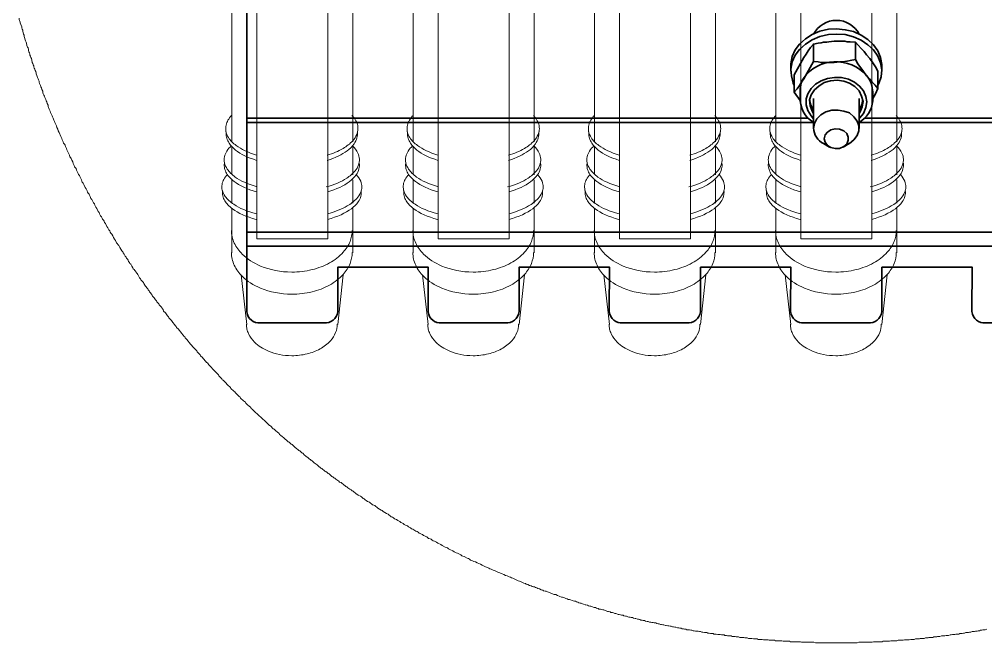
# Model space of a CAD drawing. Header units: feet. Extents: x -12372 to 90117, y -14865 to 4121.
# Drawn here: x 86.25 to 96.84, y 31.71 to 38.54 of the extents above; entities that cross this region are included whole.
import ezdxf

# ---------------------------------------------------------------- set-up
doc = ezdxf.new("R2010")
doc.units = ezdxf.units.FT
doc.header["$MEASUREMENT"] = 0
doc.layers.add('PDF_0', color=7, linetype='Continuous')
doc.layers.add('PDF_Fusibles', color=7, linetype='Continuous', true_color=0x636466)

msp = doc.modelspace()

# ---------------------------------------------------------------- linework, layer by layer
at = {"layer": 'PDF_0', "lineweight": 35}
for points in [[(98.824, 35.211), (99.52, 35.211, 0.408273), (99.673, 35.332), (99.673, 35.822), (100.664, 35.822), (100.664, 35.332, 0.408273), (100.817, 35.211), (101.507, 35.211, 0.408273), (101.66, 35.332), (101.66, 45.283), (88.741, 45.283), (88.741, 35.332, 0.408273), (88.889, 35.211), (89.584, 35.211, 0.408273), (89.737, 35.332), (89.737, 35.822), (90.728, 35.822), (90.728, 35.332, 0.408888), (90.876, 35.211), (91.572, 35.211, 0.40886), (91.724, 35.335)], [(94.95, 37.409, -0.277371), (94.803, 37.688), (94.803, 37.672), (94.803, 37.741, -0.138844), (94.84, 37.893, -0.244484), (95.174, 38.073, -0.236092), (95.53, 37.925, -0.171172), (95.599, 37.741), (95.599, 37.672), (95.599, 37.646, -0.262029), (95.446, 37.409)], [(95.124, 37.14), (95.061, 37.177, -0.269397), (94.95, 37.35)], [(91.724, 35.332), (91.724, 35.822), (92.715, 35.822), (92.711, 35.335, 0.408273), (92.863, 35.211), (93.559, 35.211, 0.408273), (93.712, 35.332), (93.712, 35.822), (94.702, 35.822), (94.698, 35.335, 0.408888), (94.85, 35.211), (95.547, 35.211, 0.408273), (95.699, 35.332), (95.699, 35.822), (96.69, 35.822), (96.685, 35.335, 0.408273), (96.837, 35.211), (97.534, 35.211, 0.408273), (97.686, 35.332), (97.686, 35.822), (98.677, 35.822), (98.677, 35.332, 0.408496), (98.824, 35.211)]]:
    msp.add_lwpolyline(points, format="xyb", dxfattribs=at)
at = {"layer": 'PDF_0', "lineweight": 18}
msp.add_lwpolyline([(96.848, 31.853), (96.832, 31.848), (96.806, 31.848), (96.795, 31.842), (96.779, 31.842), (96.769, 31.837), (96.753, 31.837), (96.742, 31.832), (96.726, 31.832), (96.716, 31.827), (96.69, 31.827), (96.674, 31.821), (96.658, 31.821), (96.647, 31.816), (96.621, 31.816), (96.605, 31.811), (96.595, 31.811), (96.579, 31.806), (96.553, 31.806), (96.542, 31.8), (96.51, 31.8), (96.5, 31.795), (96.473, 31.795), (96.458, 31.79), (96.447, 31.79), (96.431, 31.785), (96.405, 31.785), (96.389, 31.779), (96.352, 31.779), (96.336, 31.774), (96.31, 31.774), (96.3, 31.769), (96.268, 31.769), (96.257, 31.763), (96.215, 31.763), (96.205, 31.758), (96.178, 31.758), (96.162, 31.753), (96.12, 31.753), (96.11, 31.748), (96.068, 31.748), (96.052, 31.742), (96.015, 31.742), (95.999, 31.737), (95.946, 31.737), (95.931, 31.732), (95.878, 31.732), (95.862, 31.727), (95.799, 31.727), (95.783, 31.721), (95.714, 31.721), (95.704, 31.716), (95.609, 31.716), (95.593, 31.711), (95.446, 31.711), (95.43, 31.705), (94.971, 31.705), (94.955, 31.711), (94.818, 31.711), (94.808, 31.716), (94.697, 31.716), (94.687, 31.721), (94.618, 31.721), (94.602, 31.727), (94.534, 31.727), (94.523, 31.732), (94.465, 31.732), (94.455, 31.737), (94.402, 31.737), (94.386, 31.742), (94.344, 31.742), (94.333, 31.748), (94.291, 31.748), (94.276, 31.753), (94.239, 31.753), (94.223, 31.758), (94.196, 31.758), (94.186, 31.763), (94.144, 31.763), (94.128, 31.769), (94.102, 31.769), (94.091, 31.774), (94.059, 31.774), (94.049, 31.779), (94.007, 31.779), (93.996, 31.785), (93.98, 31.785), (93.97, 31.79), (93.943, 31.79), (93.928, 31.795), (93.901, 31.795), (93.885, 31.8), (93.859, 31.8), (93.849, 31.806), (93.822, 31.806), (93.806, 31.811), (93.791, 31.811), (93.78, 31.816), (93.754, 31.816), (93.738, 31.821), (93.727, 31.821), (93.712, 31.827), (93.701, 31.827), (93.685, 31.832), (93.659, 31.832), (93.643, 31.837), (93.632, 31.837), (93.617, 31.842), (93.606, 31.842), (93.59, 31.848), (93.564, 31.848), (93.553, 31.853), (93.538, 31.853), (93.527, 31.858), (93.511, 31.858), (93.501, 31.864), (93.485, 31.864), (93.474, 31.869), (93.459, 31.869), (93.443, 31.874), (93.432, 31.874), (93.416, 31.879), (93.406, 31.879), (93.39, 31.885), (93.379, 31.885), (93.364, 31.89), (93.353, 31.89), (93.337, 31.895), (93.327, 31.895), (93.311, 31.9), (93.3, 31.9), (93.285, 31.906), (93.274, 31.906), (93.258, 31.911), (93.248, 31.911), (93.232, 31.916), (93.221, 31.922), (93.206, 31.922), (93.195, 31.927), (93.179, 31.927), (93.169, 31.932), (93.153, 31.932), (93.137, 31.937), (93.126, 31.937), (93.111, 31.943), (93.1, 31.948), (93.084, 31.948), (93.074, 31.953), (93.058, 31.953), (93.047, 31.958), (93.032, 31.964), (93.021, 31.964), (93.005, 31.969), (92.995, 31.969), (92.979, 31.974), (92.968, 31.98), (92.953, 31.98), (92.942, 31.985), (92.926, 31.985), (92.916, 31.99), (92.9, 31.995), (92.889, 31.995), (92.873, 32.001), (92.863, 32.006), (92.847, 32.006), (92.837, 32.011), (92.821, 32.016), (92.81, 32.016), (92.794, 32.022), (92.784, 32.027), (92.773, 32.027), (92.758, 32.032), (92.747, 32.038), (92.731, 32.038), (92.721, 32.043), (92.705, 32.048), (92.694, 32.048), (92.678, 32.053), (92.668, 32.059), (92.652, 32.064), (92.642, 32.064), (92.626, 32.069), (92.615, 32.074), (92.599, 32.074), (92.589, 32.08), (92.573, 32.085), (92.562, 32.09), (92.547, 32.09), (92.536, 32.095), (92.52, 32.101), (92.51, 32.106), (92.499, 32.106), (92.483, 32.111), (92.473, 32.117), (92.457, 32.122), (92.447, 32.122), (92.431, 32.127), (92.42, 32.132), (92.404, 32.138), (92.394, 32.138), (92.378, 32.143), (92.367, 32.148), (92.352, 32.153), (92.341, 32.159), (92.331, 32.159), (92.315, 32.164), (92.304, 32.169), (92.288, 32.175), (92.278, 32.18), (92.262, 32.18), (92.251, 32.185), (92.236, 32.19), (92.215, 32.201), (92.199, 32.206), (92.188, 32.206), (92.172, 32.211), (92.162, 32.217), (92.146, 32.222), (92.125, 32.233), (92.109, 32.233), (92.099, 32.238), (92.083, 32.243), (92.072, 32.248), (92.056, 32.254), (92.035, 32.264), (92.02, 32.269), (92.009, 32.269), (91.993, 32.275), (91.983, 32.28), (91.967, 32.285), (91.946, 32.296), (91.93, 32.301), (91.919, 32.306), (91.904, 32.312), (91.893, 32.317), (91.883, 32.317), (91.867, 32.322), (91.856, 32.327), (91.84, 32.333), (91.819, 32.343), (91.803, 32.348), (91.793, 32.354), (91.777, 32.359), (91.756, 32.37), (91.74, 32.375), (91.73, 32.38), (91.714, 32.385), (91.693, 32.396), (91.677, 32.401), (91.656, 32.412), (91.64, 32.417), (91.63, 32.422), (91.614, 32.428), (91.593, 32.438), (91.577, 32.443), (91.556, 32.454), (91.54, 32.459), (91.529, 32.464), (91.514, 32.47), (91.492, 32.48), (91.477, 32.486), (91.456, 32.496), (91.44, 32.501), (91.419, 32.512), (91.403, 32.517), (91.392, 32.522), (91.377, 32.528), (91.355, 32.538), (91.34, 32.544), (91.319, 32.554), (91.303, 32.565), (91.282, 32.575), (91.266, 32.58), (91.245, 32.591), (91.229, 32.596), (91.208, 32.607), (91.192, 32.612), (91.182, 32.623), (91.171, 32.628), (91.155, 32.633), (91.124, 32.649), (91.108, 32.654), (91.097, 32.659), (91.087, 32.67), (91.071, 32.675), (91.05, 32.686), (91.034, 32.691), (91.013, 32.702), (90.997, 32.712), (90.965, 32.728), (90.95, 32.733), (90.939, 32.744), (90.929, 32.749), (90.913, 32.754), (90.881, 32.77), (90.865, 32.781), (90.834, 32.797), (90.818, 32.807), (90.797, 32.818), (90.781, 32.823), (90.77, 32.828), (90.76, 32.839), (90.749, 32.844), (90.733, 32.849), (90.723, 32.854), (90.712, 32.865), (90.702, 32.87), (90.686, 32.876), (90.676, 32.881), (90.665, 32.891), (90.654, 32.897), (90.639, 32.902), (90.628, 32.907), (90.618, 32.918), (90.607, 32.923), (90.591, 32.928), (90.581, 32.934), (90.57, 32.944), (90.56, 32.949), (90.544, 32.955), (90.533, 32.965), (90.512, 32.976), (90.502, 32.986), (90.486, 32.992), (90.465, 33.002), (90.454, 33.013), (90.438, 33.018), (90.428, 33.023), (90.417, 33.034), (90.396, 33.044), (90.38, 33.055), (90.359, 33.065), (90.349, 33.076), (90.338, 33.081), (90.322, 33.086), (90.312, 33.097), (90.301, 33.102), (90.291, 33.113), (90.27, 33.123), (90.254, 33.134), (90.233, 33.144), (90.222, 33.155), (90.212, 33.16), (90.196, 33.171), (90.175, 33.181), (90.164, 33.192), (90.154, 33.197), (90.143, 33.208), (90.133, 33.213), (90.117, 33.218), (90.106, 33.229), (90.096, 33.234), (90.085, 33.245), (90.064, 33.255), (90.048, 33.266), (90.038, 33.271), (90.027, 33.281), (90.017, 33.287), (90.006, 33.297), (89.996, 33.303), (89.985, 33.313), (89.969, 33.318), (89.959, 33.324), (89.948, 33.334), (89.938, 33.339), (89.927, 33.35), (89.916, 33.355), (89.906, 33.366), (89.895, 33.371), (89.885, 33.382), (89.869, 33.387), (89.859, 33.397), (89.848, 33.403), (89.837, 33.413), (89.827, 33.418), (89.816, 33.429), (89.806, 33.434), (89.795, 33.445), (89.785, 33.45), (89.774, 33.461), (89.758, 33.466), (89.748, 33.476), (89.737, 33.482), (89.727, 33.492), (89.716, 33.498), (89.706, 33.508), (89.695, 33.513), (89.685, 33.524), (89.674, 33.529), (89.663, 33.54), (89.653, 33.545), (89.642, 33.556), (89.632, 33.561), (89.621, 33.571), (89.606, 33.582), (89.595, 33.587), (89.584, 33.598), (89.574, 33.603), (89.563, 33.614), (89.553, 33.619), (89.542, 33.629), (89.532, 33.635), (89.511, 33.656), (89.5, 33.661), (89.49, 33.671), (89.479, 33.677), (89.458, 33.698), (89.447, 33.703), (89.437, 33.714), (89.426, 33.719), (89.405, 33.74), (89.395, 33.745), (89.384, 33.756), (89.374, 33.761), (89.353, 33.782), (89.342, 33.787), (89.321, 33.809), (89.31, 33.814), (89.3, 33.824), (89.289, 33.83), (89.268, 33.851), (89.258, 33.856), (89.237, 33.877), (89.226, 33.882), (89.205, 33.903), (89.194, 33.909), (89.173, 33.93), (89.163, 33.935), (89.142, 33.956), (89.131, 33.961), (89.11, 33.982), (89.1, 33.988), (89.094, 33.998), (89.073, 34.019), (89.063, 34.025), (89.042, 34.046), (89.031, 34.051), (88.999, 34.083), (88.989, 34.088), (88.931, 34.146), (88.92, 34.151), (88.889, 34.183), (88.878, 34.188), (88.868, 34.199), (88.862, 34.209), (88.852, 34.22), (88.841, 34.225), (88.799, 34.267), (88.789, 34.272), (88.783, 34.283), (88.762, 34.304), (88.752, 34.309), (88.731, 34.33), (88.725, 34.341), (88.715, 34.351), (88.704, 34.357), (88.673, 34.388), (88.667, 34.399), (88.657, 34.404), (88.615, 34.446), (88.609, 34.457), (88.599, 34.462), (88.567, 34.494), (88.562, 34.504), (88.551, 34.515), (88.541, 34.52), (88.52, 34.541), (88.514, 34.552), (88.483, 34.583), (88.472, 34.589), (88.467, 34.599), (88.435, 34.631), (88.43, 34.641), (88.362, 34.71), (88.356, 34.72), (88.325, 34.752), (88.319, 34.763), (88.309, 34.773), (88.298, 34.778), (88.293, 34.789), (88.261, 34.821), (88.256, 34.831), (88.235, 34.852), (88.23, 34.863), (88.198, 34.894), (88.193, 34.905), (88.145, 34.952), (88.14, 34.963), (88.119, 34.984), (88.114, 34.994), (88.093, 35.016), (88.087, 35.026), (88.066, 35.047), (88.061, 35.058), (88.051, 35.068), (88.045, 35.079), (88.024, 35.1), (88.019, 35.11), (87.998, 35.132), (87.993, 35.142), (87.972, 35.163), (87.966, 35.174), (87.956, 35.184), (87.95, 35.195), (87.929, 35.216), (87.924, 35.226), (87.914, 35.237), (87.908, 35.247), (87.887, 35.269), (87.882, 35.279), (87.871, 35.29), (87.866, 35.3), (87.856, 35.311), (87.85, 35.321), (87.829, 35.342), (87.824, 35.358), (87.813, 35.369), (87.808, 35.379), (87.798, 35.39), (87.792, 35.4), (87.782, 35.411), (87.777, 35.421), (87.755, 35.443), (87.75, 35.453), (87.74, 35.464), (87.734, 35.474), (87.724, 35.485), (87.719, 35.495), (87.708, 35.506), (87.703, 35.516), (87.692, 35.532), (87.687, 35.543), (87.676, 35.553), (87.671, 35.564), (87.661, 35.574), (87.655, 35.585), (87.645, 35.595), (87.639, 35.606), (87.629, 35.616), (87.624, 35.627), (87.613, 35.643), (87.608, 35.653), (87.597, 35.664), (87.592, 35.674), (87.581, 35.685), (87.576, 35.696), (87.566, 35.706), (87.555, 35.727), (87.545, 35.743), (87.539, 35.753), (87.529, 35.764), (87.524, 35.775), (87.513, 35.785), (87.508, 35.796), (87.497, 35.806), (87.492, 35.817), (87.481, 35.833), (87.471, 35.854), (87.46, 35.864), (87.455, 35.875), (87.444, 35.885), (87.439, 35.901), (87.434, 35.912), (87.423, 35.922), (87.418, 35.933), (87.408, 35.943), (87.397, 35.964), (87.386, 35.98), (87.381, 35.991), (87.371, 36.001), (87.36, 36.022), (87.35, 36.038), (87.339, 36.059), (87.328, 36.07), (87.323, 36.08), (87.313, 36.091), (87.307, 36.107), (87.302, 36.117), (87.292, 36.128), (87.281, 36.149), (87.271, 36.165), (87.26, 36.186), (87.249, 36.196), (87.244, 36.207), (87.239, 36.223), (87.228, 36.233), (87.218, 36.254), (87.207, 36.27), (87.191, 36.302), (87.181, 36.312), (87.176, 36.328), (87.17, 36.339), (87.16, 36.349), (87.155, 36.36), (87.149, 36.375), (87.139, 36.386), (87.128, 36.407), (87.123, 36.423), (87.112, 36.433), (87.097, 36.465), (87.086, 36.481), (87.075, 36.502), (87.07, 36.518), (87.06, 36.528), (87.049, 36.549), (87.044, 36.565), (87.033, 36.576), (87.023, 36.597), (87.018, 36.613), (87.012, 36.623), (87.002, 36.634), (86.996, 36.644), (86.991, 36.66), (86.981, 36.681), (86.97, 36.697), (86.954, 36.729), (86.949, 36.744), (86.938, 36.755), (86.933, 36.765), (86.928, 36.781), (86.917, 36.802), (86.912, 36.818), (86.907, 36.829), (86.896, 36.839), (86.891, 36.85), (86.886, 36.866), (86.875, 36.887), (86.87, 36.903), (86.865, 36.913), (86.854, 36.924), (86.849, 36.939), (86.838, 36.961), (86.833, 36.976), (86.822, 36.997), (86.817, 37.013), (86.807, 37.024), (86.801, 37.034), (86.796, 37.05), (86.786, 37.071), (86.78, 37.087), (86.77, 37.108), (86.765, 37.124), (86.754, 37.145), (86.749, 37.161), (86.743, 37.171), (86.733, 37.182), (86.728, 37.198), (86.717, 37.219), (86.712, 37.235), (86.701, 37.256), (86.696, 37.272), (86.691, 37.282), (86.685, 37.298), (86.675, 37.319), (86.67, 37.335), (86.659, 37.356), (86.654, 37.372), (86.643, 37.393), (86.638, 37.409), (86.633, 37.419), (86.627, 37.435), (86.617, 37.456), (86.612, 37.472), (86.606, 37.482), (86.601, 37.498), (86.591, 37.519), (86.585, 37.535), (86.575, 37.556), (86.569, 37.572), (86.564, 37.582), (86.564, 37.598), (86.554, 37.619), (86.548, 37.635), (86.543, 37.646), (86.538, 37.662), (86.527, 37.683), (86.522, 37.698), (86.517, 37.709), (86.511, 37.725), (86.506, 37.735), (86.506, 37.751), (86.496, 37.772), (86.49, 37.788), (86.485, 37.799), (86.48, 37.814), (86.469, 37.835), (86.464, 37.851), (86.464, 37.862), (86.459, 37.878), (86.454, 37.888), (86.448, 37.904), (86.438, 37.925), (86.432, 37.941), (86.432, 37.951), (86.427, 37.967), (86.422, 37.978), (86.417, 37.994), (86.411, 38.004), (86.406, 38.02), (86.406, 38.031), (86.401, 38.041), (86.396, 38.057), (86.39, 38.067), (86.385, 38.094), (86.38, 38.11), (86.374, 38.12), (86.369, 38.136), (86.364, 38.146), (86.364, 38.157), (86.359, 38.173), (86.353, 38.183), (86.348, 38.199), (86.348, 38.21), (86.343, 38.226), (86.338, 38.236), (86.332, 38.252), (86.327, 38.278), (86.322, 38.289), (86.316, 38.305), (86.311, 38.315), (86.306, 38.341), (86.301, 38.352), (86.301, 38.368), (86.295, 38.378), (86.29, 38.394), (86.285, 38.405), (86.285, 38.421), (86.28, 38.431), (86.274, 38.447), (86.274, 38.457), (86.264, 38.484), (86.258, 38.5), (86.258, 38.51), (86.248, 38.537), (86.248, 38.552)], dxfattribs=at)
at = {"layer": 'PDF_0', "lineweight": 35}
for points in [[(94.702, 37.973), (94.702, 38.031), (94.702, 38.052), (94.718, 38.131), (94.75, 38.204), (94.797, 38.268), (94.861, 38.326), (94.934, 38.373), (95.019, 38.41), (95.114, 38.431), (95.203, 38.436), (95.298, 38.426), (95.388, 38.405), (95.472, 38.368), (95.546, 38.32), (95.609, 38.262), (95.656, 38.194), (95.683, 38.12), (95.699, 38.046), (95.699, 38.031), (95.699, 37.973)], [(94.739, 37.814), (94.729, 37.841), (94.708, 37.92), (94.702, 37.994), (94.718, 38.073), (94.75, 38.146), (94.797, 38.21), (94.861, 38.268), (94.934, 38.315), (95.019, 38.352), (95.114, 38.373), (95.203, 38.378), (95.298, 38.373), (95.388, 38.347), (95.472, 38.31), (95.546, 38.262), (95.609, 38.204), (95.656, 38.136), (95.683, 38.062), (95.699, 37.988), (95.693, 37.909), (95.667, 37.835), (95.656, 37.814)], [(94.95, 38.078), (94.845, 37.888), (94.818, 37.851), (94.797, 37.814), (94.771, 37.778), (94.739, 37.741), (94.739, 37.93), (94.845, 38.12), (94.871, 38.157), (94.892, 38.194), (94.919, 38.231), (94.95, 38.268)], [(95.409, 38.289), (95.44, 38.257), (95.472, 38.22), (95.504, 38.189), (95.53, 38.152), (95.567, 38.11), (95.599, 38.062), (95.63, 38.02), (95.656, 37.973), (95.656, 37.783), (95.625, 37.82), (95.593, 37.851), (95.562, 37.888), (95.53, 37.92), (95.498, 37.967), (95.435, 38.052), (95.409, 38.099), (95.351, 38.088), (95.319, 38.083), (95.266, 38.073), (95.235, 38.073), (95.177, 38.067), (95.035, 38.067), (95.003, 38.073), (94.95, 38.078), (94.95, 38.268), (95.003, 38.278), (95.035, 38.284), (95.061, 38.289), (95.093, 38.289), (95.119, 38.294), (95.177, 38.299), (95.293, 38.299), (95.319, 38.294), (95.351, 38.294), (95.409, 38.289), (95.409, 38.099)], [(94.95, 37.509), (94.934, 37.535), (94.913, 37.593), (94.908, 37.656), (94.924, 37.714), (94.961, 37.767), (95.008, 37.809), (95.066, 37.846), (95.135, 37.867), (95.208, 37.872), (95.282, 37.862), (95.346, 37.841), (95.403, 37.804), (95.451, 37.756), (95.477, 37.698), (95.493, 37.64), (95.483, 37.582), (95.461, 37.525), (95.451, 37.509)], [(94.739, 37.741), (94.803, 37.651)], [(95.656, 37.783), (95.63, 37.725), (95.599, 37.672)], [(94.95, 37.672), (94.95, 37.345), (94.961, 37.398), (94.987, 37.451), (95.029, 37.493), (95.087, 37.525), (95.15, 37.546), (95.219, 37.546), (95.282, 37.535), (95.346, 37.514), (95.393, 37.472), (95.43, 37.424), (95.446, 37.372), (95.446, 37.319), (95.43, 37.266), (95.393, 37.219), (95.346, 37.177), (95.34, 37.177), (95.277, 37.14)], [(95.451, 37.672), (95.451, 37.345)], [(95.488, 37.651), (95.483, 37.619), (95.461, 37.561), (95.451, 37.546)], [(88.741, 36.207), (101.66, 36.207)], [(88.741, 36.054), (101.66, 36.054)]]:
    msp.add_lwpolyline(points, dxfattribs=at)
at = {"layer": 'PDF_0', "color": 8, "lineweight": 35, "true_color": 0x7f7f7f}
for points in [[(94.95, 37.451), (94.924, 37.482), (94.887, 37.54), (94.871, 37.604), (94.871, 37.667), (94.887, 37.725), (94.924, 37.783), (94.971, 37.83), (95.035, 37.867), (95.103, 37.893), (95.182, 37.904), (95.256, 37.904), (95.335, 37.883), (95.398, 37.851), (95.456, 37.809), (95.498, 37.756), (95.525, 37.693), (95.535, 37.635), (95.525, 37.572), (95.498, 37.509), (95.456, 37.456), (95.451, 37.451)], [(94.808, 37.72), (94.808, 37.714), (94.803, 37.688)], [(95.599, 37.672), (95.593, 37.714)], [(88.741, 37.456), (94.892, 37.456)], [(88.741, 37.409), (94.95, 37.409)], [(95.451, 37.409), (101.66, 37.409)], [(95.509, 37.456), (101.66, 37.456)]]:
    msp.add_lwpolyline(points, dxfattribs=at)
at = {"layer": 'PDF_0', "lineweight": 35}
msp.add_lwpolyline([(95.077, 37.272), (95.103, 37.303), (95.14, 37.329), (95.187, 37.34), (95.235, 37.335), (95.282, 37.319), (95.314, 37.287), (95.33, 37.25), (95.33, 37.214), (95.314, 37.171), (95.282, 37.145), (95.235, 37.124), (95.187, 37.124), (95.14, 37.134), (95.103, 37.156), (95.077, 37.192), (95.066, 37.229)], close=True, dxfattribs=at)
for centre, radius, start, end in [((95.201, 38.245), 0.284, 28.1246, 151.8754), ((95.116, 37.675), 0.208, 185.7294, 217.2821)]:
    msp.add_arc(centre, radius, start, end, dxfattribs=at)
at = {"layer": 'PDF_Fusibles', "color": 7, "lineweight": 5}
for points in [[(89.627, 42.901), (89.627, 36.133), (88.852, 36.133), (88.852, 42.901)], [(91.614, 42.901), (91.614, 36.133), (90.839, 36.133), (90.839, 42.901)], [(93.601, 42.901), (93.601, 36.133), (92.826, 36.133), (92.826, 42.901)], [(95.588, 42.901), (95.588, 36.133), (94.813, 36.133), (94.813, 42.901)], [(88.578, 35.98), (88.578, 36.223)], [(90.565, 35.98), (90.565, 36.223)], [(92.552, 35.98), (92.552, 36.223)], [(94.539, 35.98), (94.539, 36.223)]]:
    msp.add_lwpolyline(points, close=True, dxfattribs=at)
for points in [[(88.578, 37.198), (88.578, 42.026)], [(89.901, 37.198), (89.901, 42.026)], [(90.565, 37.198), (90.565, 42.026)], [(91.888, 37.198), (91.888, 42.026)], [(92.552, 37.198), (92.552, 42.026)], [(93.875, 37.198), (93.875, 42.026)], [(94.539, 37.198), (94.539, 42.026)], [(95.862, 37.198), (95.862, 42.026)], [(88.578, 36.839), (88.578, 37.14)], [(89.901, 36.834), (89.901, 37.145)], [(90.565, 36.839), (90.565, 37.14)], [(91.888, 36.834), (91.888, 37.145)], [(92.552, 36.839), (92.552, 37.14)], [(93.875, 36.834), (93.875, 37.145)], [(94.539, 36.839), (94.539, 37.14)], [(95.862, 36.834), (95.862, 37.145)], [(88.578, 36.523), (88.578, 36.781)], [(89.901, 36.523), (89.901, 36.781)], [(90.565, 36.523), (90.565, 36.781)], [(91.888, 36.523), (91.888, 36.781)], [(92.552, 36.523), (92.552, 36.781)], [(93.875, 36.523), (93.875, 36.781)], [(94.539, 36.523), (94.539, 36.781)], [(95.862, 36.523), (95.862, 36.781)], [(88.578, 36.223), (88.578, 36.465)], [(89.901, 36.465), (89.901, 36.223), (89.901, 35.98)], [(90.565, 36.223), (90.565, 36.465)], [(91.888, 36.465), (91.888, 36.223), (91.888, 35.98)], [(92.552, 36.223), (92.552, 36.465)], [(93.875, 36.465), (93.875, 36.223), (93.875, 35.98)], [(94.539, 36.223), (94.539, 36.465)], [(95.862, 36.465), (95.862, 36.223), (95.862, 35.98)], [(88.741, 35.195), (88.678, 35.738)], [(89.737, 35.195), (89.795, 35.738)], [(90.728, 35.195), (90.665, 35.738)], [(91.724, 35.195), (91.782, 35.738)], [(92.715, 35.195), (92.652, 35.738)], [(93.712, 35.195), (93.77, 35.738)], [(94.702, 35.195), (94.639, 35.738)], [(95.699, 35.195), (95.757, 35.738)]]:
    msp.add_lwpolyline(points, dxfattribs=at)
for points, knots in [([(88.846, 37.051), (88.754, 37.079), (88.68, 37.115), (88.588, 37.183), (88.56, 37.212), (88.526, 37.265), (88.516, 37.288), (88.508, 37.336), (88.508, 37.358), (88.518, 37.399), (88.525, 37.416), (88.545, 37.452), (88.559, 37.47), (88.574, 37.486)], [0, 0, 0, 0, 0.917387, 0.917387, 1.530036, 1.530036, 1.967696, 1.967696, 2.346122, 2.346122, 2.673799, 2.673799, 3.045721, 3.045721, 3.045721, 3.045721]), ([(89.893, 37.486), (89.915, 37.463), (89.934, 37.437), (89.955, 37.386), (89.959, 37.363), (89.958, 37.318), (89.954, 37.297), (89.935, 37.252), (89.92, 37.229), (89.872, 37.175), (89.834, 37.147), (89.742, 37.093), (89.682, 37.069), (89.622, 37.051)], [0, 0, 0, 0, 0.305593, 0.305593, 0.527745, 0.527745, 0.738392, 0.738392, 1.002226, 1.002226, 1.431011, 1.431011, 2.027034, 2.027034, 2.027034, 2.027034]), ([(90.833, 37.051), (90.742, 37.079), (90.667, 37.115), (90.575, 37.183), (90.547, 37.212), (90.513, 37.265), (90.503, 37.288), (90.495, 37.336), (90.495, 37.358), (90.505, 37.399), (90.512, 37.416), (90.533, 37.452), (90.546, 37.47), (90.562, 37.486)], [0, 0, 0, 0, 0.917387, 0.917387, 1.530036, 1.530036, 1.967696, 1.967696, 2.346122, 2.346122, 2.673799, 2.673799, 3.045721, 3.045721, 3.045721, 3.045721]), ([(91.881, 37.486), (91.903, 37.463), (91.921, 37.437), (91.942, 37.386), (91.946, 37.363), (91.946, 37.318), (91.941, 37.297), (91.922, 37.252), (91.907, 37.229), (91.859, 37.175), (91.822, 37.147), (91.729, 37.093), (91.669, 37.069), (91.609, 37.051)], [0, 0, 0, 0, 0.305593, 0.305593, 0.527745, 0.527745, 0.738392, 0.738392, 1.002226, 1.002226, 1.431011, 1.431011, 2.027034, 2.027034, 2.027034, 2.027034]), ([(92.82, 37.051), (92.729, 37.079), (92.654, 37.115), (92.562, 37.183), (92.534, 37.212), (92.501, 37.265), (92.49, 37.288), (92.482, 37.336), (92.483, 37.358), (92.492, 37.399), (92.499, 37.416), (92.52, 37.452), (92.533, 37.47), (92.549, 37.486)], [0, 0, 0, 0, 0.917387, 0.917387, 1.530036, 1.530036, 1.967696, 1.967696, 2.346122, 2.346122, 2.673799, 2.673799, 3.045721, 3.045721, 3.045721, 3.045721]), ([(93.868, 37.486), (93.89, 37.463), (93.909, 37.437), (93.929, 37.386), (93.933, 37.363), (93.933, 37.318), (93.928, 37.297), (93.909, 37.252), (93.894, 37.229), (93.846, 37.175), (93.809, 37.147), (93.716, 37.093), (93.656, 37.069), (93.596, 37.051)], [0, 0, 0, 0, 0.305593, 0.305593, 0.527745, 0.527745, 0.738392, 0.738392, 1.002226, 1.002226, 1.431011, 1.431011, 2.027034, 2.027034, 2.027034, 2.027034]), ([(94.807, 37.051), (94.716, 37.079), (94.642, 37.115), (94.549, 37.183), (94.521, 37.212), (94.488, 37.265), (94.478, 37.288), (94.469, 37.336), (94.47, 37.358), (94.479, 37.399), (94.486, 37.416), (94.507, 37.452), (94.521, 37.47), (94.536, 37.486)], [0, 0, 0, 0, 0.917387, 0.917387, 1.530036, 1.530036, 1.967696, 1.967696, 2.346122, 2.346122, 2.673799, 2.673799, 3.045721, 3.045721, 3.045721, 3.045721]), ([(95.855, 37.486), (95.877, 37.463), (95.896, 37.437), (95.916, 37.386), (95.92, 37.363), (95.92, 37.318), (95.915, 37.297), (95.897, 37.252), (95.881, 37.229), (95.833, 37.175), (95.796, 37.147), (95.703, 37.093), (95.643, 37.069), (95.583, 37.051)], [0, 0, 0, 0, 0.305593, 0.305593, 0.527745, 0.527745, 0.738392, 0.738392, 1.002226, 1.002226, 1.431011, 1.431011, 2.027034, 2.027034, 2.027034, 2.027034]), ([(88.847, 36.994), (88.752, 37.023), (88.674, 37.062), (88.583, 37.134), (88.556, 37.164), (88.529, 37.213), (88.522, 37.231), (88.514, 37.268), (88.513, 37.287), (88.516, 37.305)], [0, 0, 0, 0, 0.956911, 0.956911, 1.551696, 1.551696, 1.874211, 1.874211, 2.186941, 2.186941, 2.186941, 2.186941]), ([(89.952, 37.305), (89.955, 37.284), (89.953, 37.262), (89.941, 37.217), (89.93, 37.195), (89.895, 37.145), (89.868, 37.119), (89.784, 37.057), (89.71, 37.021), (89.621, 36.994)], [0, 0, 0, 0, 0.211555, 0.211555, 0.446697, 0.446697, 0.796198, 0.796198, 1.455936, 1.455936, 1.455936, 1.455936]), ([(90.834, 36.994), (90.739, 37.023), (90.661, 37.062), (90.57, 37.134), (90.543, 37.164), (90.516, 37.213), (90.509, 37.231), (90.501, 37.268), (90.501, 37.287), (90.503, 37.305)], [0, 0, 0, 0, 0.956911, 0.956911, 1.551696, 1.551696, 1.874211, 1.874211, 2.186941, 2.186941, 2.186941, 2.186941]), ([(91.939, 37.305), (91.942, 37.284), (91.94, 37.262), (91.928, 37.217), (91.917, 37.195), (91.883, 37.145), (91.855, 37.119), (91.771, 37.057), (91.697, 37.021), (91.608, 36.994)], [0, 0, 0, 0, 0.211555, 0.211555, 0.446697, 0.446697, 0.796198, 0.796198, 1.455936, 1.455936, 1.455936, 1.455936]), ([(92.821, 36.994), (92.726, 37.023), (92.648, 37.062), (92.557, 37.134), (92.531, 37.164), (92.504, 37.213), (92.496, 37.231), (92.488, 37.268), (92.488, 37.287), (92.49, 37.305)], [0, 0, 0, 0, 0.956911, 0.956911, 1.551696, 1.551696, 1.874211, 1.874211, 2.186941, 2.186941, 2.186941, 2.186941]), ([(93.926, 37.305), (93.929, 37.284), (93.927, 37.262), (93.916, 37.217), (93.904, 37.195), (93.87, 37.145), (93.842, 37.119), (93.758, 37.057), (93.684, 37.021), (93.595, 36.994)], [0, 0, 0, 0, 0.211555, 0.211555, 0.446697, 0.446697, 0.796198, 0.796198, 1.455936, 1.455936, 1.455936, 1.455936]), ([(94.808, 36.994), (94.713, 37.023), (94.635, 37.062), (94.544, 37.134), (94.518, 37.164), (94.491, 37.213), (94.484, 37.231), (94.476, 37.268), (94.475, 37.287), (94.477, 37.305)], [0, 0, 0, 0, 0.956911, 0.956911, 1.551696, 1.551696, 1.874211, 1.874211, 2.186941, 2.186941, 2.186941, 2.186941]), ([(95.913, 37.305), (95.916, 37.284), (95.915, 37.262), (95.903, 37.217), (95.892, 37.195), (95.857, 37.145), (95.829, 37.119), (95.745, 37.057), (95.671, 37.021), (95.582, 36.994)], [0, 0, 0, 0, 0.211555, 0.211555, 0.446697, 0.446697, 0.796198, 0.796198, 1.455936, 1.455936, 1.455936, 1.455936]), ([(88.844, 36.707), (88.749, 36.734), (88.672, 36.77), (88.576, 36.838), (88.547, 36.867), (88.512, 36.92), (88.501, 36.943), (88.492, 36.99), (88.492, 37.011), (88.501, 37.055), (88.51, 37.077), (88.536, 37.117), (88.552, 37.136), (88.57, 37.153)], [0, 0, 0, 0, 0.950855, 0.950855, 1.57939, 1.57939, 2.020757, 2.020757, 2.39323, 2.39323, 2.789943, 2.789943, 3.209349, 3.209349, 3.209349, 3.209349]), ([(89.898, 37.153), (89.922, 37.13), (89.944, 37.103), (89.968, 37.052), (89.974, 37.03), (89.975, 36.986), (89.972, 36.965), (89.956, 36.921), (89.943, 36.898), (89.902, 36.847), (89.869, 36.82), (89.777, 36.76), (89.701, 36.728), (89.611, 36.703)], [0, 0, 0, 0, 0.321479, 0.321479, 0.54457, 0.54457, 0.74944, 0.74944, 0.996096, 0.996096, 1.386173, 1.386173, 2.052727, 2.052727, 2.052727, 2.052727]), ([(90.831, 36.707), (90.736, 36.734), (90.659, 36.77), (90.563, 36.838), (90.534, 36.867), (90.499, 36.92), (90.489, 36.943), (90.479, 36.99), (90.479, 37.011), (90.488, 37.055), (90.497, 37.077), (90.523, 37.117), (90.539, 37.136), (90.557, 37.153)], [0, 0, 0, 0, 0.950855, 0.950855, 1.57939, 1.57939, 2.020757, 2.020757, 2.39323, 2.39323, 2.789943, 2.789943, 3.209349, 3.209349, 3.209349, 3.209349]), ([(91.885, 37.153), (91.909, 37.13), (91.931, 37.103), (91.955, 37.052), (91.961, 37.03), (91.962, 36.986), (91.959, 36.965), (91.944, 36.921), (91.93, 36.898), (91.889, 36.847), (91.856, 36.82), (91.764, 36.76), (91.688, 36.728), (91.598, 36.703)], [0, 0, 0, 0, 0.321479, 0.321479, 0.54457, 0.54457, 0.74944, 0.74944, 0.996096, 0.996096, 1.386173, 1.386173, 2.052727, 2.052727, 2.052727, 2.052727]), ([(92.818, 36.707), (92.723, 36.734), (92.646, 36.77), (92.55, 36.838), (92.521, 36.867), (92.486, 36.92), (92.476, 36.943), (92.466, 36.99), (92.466, 37.011), (92.475, 37.055), (92.485, 37.077), (92.51, 37.117), (92.526, 37.136), (92.544, 37.153)], [0, 0, 0, 0, 0.950855, 0.950855, 1.57939, 1.57939, 2.020757, 2.020757, 2.39323, 2.39323, 2.789943, 2.789943, 3.209349, 3.209349, 3.209349, 3.209349]), ([(93.872, 37.153), (93.897, 37.13), (93.918, 37.103), (93.942, 37.052), (93.948, 37.03), (93.95, 36.986), (93.946, 36.965), (93.931, 36.921), (93.917, 36.898), (93.876, 36.847), (93.843, 36.82), (93.751, 36.76), (93.676, 36.728), (93.585, 36.703)], [0, 0, 0, 0, 0.321479, 0.321479, 0.54457, 0.54457, 0.74944, 0.74944, 0.996096, 0.996096, 1.386173, 1.386173, 2.052727, 2.052727, 2.052727, 2.052727]), ([(94.805, 36.707), (94.71, 36.734), (94.633, 36.77), (94.538, 36.838), (94.508, 36.867), (94.474, 36.92), (94.463, 36.943), (94.454, 36.99), (94.454, 37.011), (94.463, 37.055), (94.472, 37.077), (94.497, 37.117), (94.513, 37.136), (94.531, 37.153)], [0, 0, 0, 0, 0.950855, 0.950855, 1.57939, 1.57939, 2.020757, 2.020757, 2.39323, 2.39323, 2.789943, 2.789943, 3.209349, 3.209349, 3.209349, 3.209349]), ([(95.859, 37.153), (95.884, 37.13), (95.905, 37.103), (95.929, 37.052), (95.935, 37.03), (95.937, 36.986), (95.933, 36.965), (95.918, 36.921), (95.905, 36.898), (95.863, 36.847), (95.83, 36.82), (95.738, 36.76), (95.663, 36.728), (95.572, 36.703)], [0, 0, 0, 0, 0.321479, 0.321479, 0.54457, 0.54457, 0.74944, 0.74944, 0.996096, 0.996096, 1.386173, 1.386173, 2.052727, 2.052727, 2.052727, 2.052727]), ([(88.846, 36.648), (88.744, 36.677), (88.661, 36.717), (88.565, 36.791), (88.537, 36.821), (88.509, 36.869), (88.502, 36.887), (88.493, 36.925), (88.492, 36.943), (88.495, 36.962)], [0, 0, 0, 0, 1.022952, 1.022952, 1.637138, 1.637138, 1.968706, 1.968706, 2.28893, 2.28893, 2.28893, 2.28893]), ([(89.973, 36.962), (89.976, 36.941), (89.974, 36.92), (89.963, 36.876), (89.952, 36.855), (89.918, 36.806), (89.891, 36.78), (89.803, 36.715), (89.723, 36.677), (89.625, 36.649)], [0, 0, 0, 0, 0.205621, 0.205621, 0.434876, 0.434876, 0.778358, 0.778358, 1.482022, 1.482022, 1.482022, 1.482022]), ([(90.833, 36.648), (90.731, 36.677), (90.648, 36.717), (90.552, 36.791), (90.524, 36.821), (90.496, 36.869), (90.489, 36.887), (90.48, 36.925), (90.479, 36.943), (90.482, 36.962)], [0, 0, 0, 0, 1.022952, 1.022952, 1.637138, 1.637138, 1.968706, 1.968706, 2.28893, 2.28893, 2.28893, 2.28893]), ([(91.96, 36.962), (91.963, 36.941), (91.961, 36.92), (91.95, 36.876), (91.939, 36.855), (91.905, 36.806), (91.878, 36.78), (91.79, 36.715), (91.71, 36.677), (91.612, 36.649)], [0, 0, 0, 0, 0.205621, 0.205621, 0.434876, 0.434876, 0.778358, 0.778358, 1.482022, 1.482022, 1.482022, 1.482022]), ([(92.821, 36.648), (92.718, 36.677), (92.635, 36.717), (92.539, 36.791), (92.511, 36.821), (92.483, 36.869), (92.476, 36.887), (92.467, 36.925), (92.467, 36.943), (92.469, 36.962)], [0, 0, 0, 0, 1.022952, 1.022952, 1.637138, 1.637138, 1.968706, 1.968706, 2.28893, 2.28893, 2.28893, 2.28893]), ([(93.947, 36.962), (93.95, 36.941), (93.949, 36.92), (93.937, 36.876), (93.926, 36.855), (93.892, 36.806), (93.865, 36.78), (93.777, 36.715), (93.697, 36.677), (93.599, 36.649)], [0, 0, 0, 0, 0.205621, 0.205621, 0.434876, 0.434876, 0.778358, 0.778358, 1.482022, 1.482022, 1.482022, 1.482022]), ([(94.808, 36.648), (94.705, 36.677), (94.622, 36.717), (94.526, 36.791), (94.499, 36.821), (94.471, 36.869), (94.463, 36.887), (94.455, 36.925), (94.454, 36.943), (94.456, 36.962)], [0, 0, 0, 0, 1.022952, 1.022952, 1.637138, 1.637138, 1.968706, 1.968706, 2.28893, 2.28893, 2.28893, 2.28893]), ([(95.935, 36.962), (95.937, 36.941), (95.936, 36.92), (95.924, 36.876), (95.913, 36.855), (95.879, 36.806), (95.852, 36.78), (95.764, 36.715), (95.684, 36.677), (95.587, 36.649)], [0, 0, 0, 0, 0.205621, 0.205621, 0.434876, 0.434876, 0.778358, 0.778358, 1.482022, 1.482022, 1.482022, 1.482022]), ([(88.845, 36.407), (88.743, 36.434), (88.66, 36.47), (88.558, 36.539), (88.526, 36.568), (88.489, 36.62), (88.477, 36.643), (88.466, 36.688), (88.466, 36.709), (88.472, 36.749), (88.479, 36.768), (88.498, 36.805), (88.512, 36.823), (88.528, 36.839)], [0, 0, 0, 0, 1.008553, 1.008553, 1.665229, 1.665229, 2.114588, 2.114588, 2.480869, 2.480869, 2.821949, 2.821949, 3.211377, 3.211377, 3.211377, 3.211377]), ([(89.94, 36.839), (89.961, 36.817), (89.979, 36.792), (89.997, 36.744), (90.001, 36.723), (90, 36.681), (89.996, 36.661), (89.978, 36.617), (89.963, 36.595), (89.916, 36.543), (89.879, 36.516), (89.783, 36.46), (89.71, 36.43), (89.623, 36.407)], [0, 0, 0, 0, 0.288955, 0.288955, 0.498417, 0.498417, 0.69761, 0.69761, 0.950303, 0.950303, 1.370273, 1.370273, 2.017849, 2.017849, 2.017849, 2.017849]), ([(90.832, 36.407), (90.73, 36.434), (90.647, 36.47), (90.545, 36.539), (90.513, 36.568), (90.476, 36.62), (90.464, 36.643), (90.454, 36.688), (90.453, 36.709), (90.459, 36.749), (90.466, 36.768), (90.486, 36.805), (90.499, 36.823), (90.515, 36.839)], [0, 0, 0, 0, 1.008553, 1.008553, 1.665229, 1.665229, 2.114588, 2.114588, 2.480869, 2.480869, 2.821949, 2.821949, 3.211377, 3.211377, 3.211377, 3.211377]), ([(91.927, 36.839), (91.948, 36.817), (91.966, 36.792), (91.984, 36.744), (91.989, 36.723), (91.988, 36.681), (91.983, 36.661), (91.965, 36.617), (91.95, 36.595), (91.903, 36.543), (91.866, 36.516), (91.77, 36.46), (91.697, 36.43), (91.61, 36.407)], [0, 0, 0, 0, 0.288955, 0.288955, 0.498417, 0.498417, 0.69761, 0.69761, 0.950303, 0.950303, 1.370273, 1.370273, 2.017849, 2.017849, 2.017849, 2.017849]), ([(92.819, 36.407), (92.717, 36.434), (92.634, 36.47), (92.532, 36.539), (92.5, 36.568), (92.463, 36.62), (92.452, 36.643), (92.441, 36.688), (92.44, 36.709), (92.446, 36.749), (92.453, 36.768), (92.473, 36.805), (92.486, 36.823), (92.502, 36.839)], [0, 0, 0, 0, 1.008553, 1.008553, 1.665229, 1.665229, 2.114588, 2.114588, 2.480869, 2.480869, 2.821949, 2.821949, 3.211377, 3.211377, 3.211377, 3.211377]), ([(93.915, 36.839), (93.935, 36.817), (93.953, 36.792), (93.972, 36.744), (93.976, 36.723), (93.975, 36.681), (93.97, 36.661), (93.952, 36.617), (93.937, 36.595), (93.89, 36.543), (93.853, 36.516), (93.757, 36.46), (93.684, 36.43), (93.598, 36.407)], [0, 0, 0, 0, 0.288955, 0.288955, 0.498417, 0.498417, 0.69761, 0.69761, 0.950303, 0.950303, 1.370273, 1.370273, 2.017849, 2.017849, 2.017849, 2.017849]), ([(94.806, 36.407), (94.705, 36.434), (94.622, 36.47), (94.519, 36.539), (94.488, 36.568), (94.45, 36.62), (94.439, 36.643), (94.428, 36.688), (94.427, 36.709), (94.433, 36.749), (94.44, 36.768), (94.46, 36.805), (94.474, 36.823), (94.489, 36.839)], [0, 0, 0, 0, 1.008553, 1.008553, 1.665229, 1.665229, 2.114588, 2.114588, 2.480869, 2.480869, 2.821949, 2.821949, 3.211377, 3.211377, 3.211377, 3.211377]), ([(95.902, 36.839), (95.922, 36.817), (95.94, 36.792), (95.959, 36.744), (95.963, 36.723), (95.962, 36.681), (95.957, 36.661), (95.939, 36.617), (95.924, 36.595), (95.878, 36.543), (95.841, 36.516), (95.744, 36.46), (95.671, 36.43), (95.585, 36.407)], [0, 0, 0, 0, 0.288955, 0.288955, 0.498417, 0.498417, 0.69761, 0.69761, 0.950303, 0.950303, 1.370273, 1.370273, 2.017849, 2.017849, 2.017849, 2.017849]), ([(88.844, 36.345), (88.735, 36.375), (88.646, 36.415), (88.546, 36.49), (88.518, 36.52), (88.489, 36.568), (88.481, 36.586), (88.472, 36.624), (88.471, 36.643), (88.474, 36.662)], [0, 0, 0, 0, 1.085971, 1.085971, 1.719077, 1.719077, 2.063995, 2.063995, 2.396051, 2.396051, 2.396051, 2.396051]), ([(89.994, 36.662), (89.997, 36.641), (89.995, 36.621), (89.984, 36.578), (89.974, 36.557), (89.941, 36.51), (89.915, 36.485), (89.823, 36.416), (89.734, 36.375), (89.624, 36.345)], [0, 0, 0, 0, 0.200268, 0.200268, 0.422762, 0.422762, 0.756931, 0.756931, 1.520725, 1.520725, 1.520725, 1.520725]), ([(90.831, 36.345), (90.722, 36.375), (90.633, 36.415), (90.533, 36.49), (90.505, 36.52), (90.476, 36.568), (90.468, 36.586), (90.459, 36.624), (90.458, 36.643), (90.461, 36.662)], [0, 0, 0, 0, 1.085971, 1.085971, 1.719077, 1.719077, 2.063995, 2.063995, 2.396051, 2.396051, 2.396051, 2.396051]), ([(91.981, 36.662), (91.984, 36.641), (91.983, 36.621), (91.971, 36.578), (91.961, 36.557), (91.928, 36.51), (91.902, 36.485), (91.811, 36.416), (91.721, 36.375), (91.611, 36.345)], [0, 0, 0, 0, 0.200268, 0.200268, 0.422762, 0.422762, 0.756931, 0.756931, 1.520725, 1.520725, 1.520725, 1.520725]), ([(92.818, 36.345), (92.709, 36.375), (92.62, 36.415), (92.52, 36.49), (92.492, 36.52), (92.463, 36.568), (92.455, 36.586), (92.446, 36.624), (92.445, 36.643), (92.448, 36.662)], [0, 0, 0, 0, 1.085971, 1.085971, 1.719077, 1.719077, 2.063995, 2.063995, 2.396051, 2.396051, 2.396051, 2.396051]), ([(93.968, 36.662), (93.971, 36.641), (93.97, 36.621), (93.959, 36.578), (93.948, 36.557), (93.915, 36.51), (93.889, 36.485), (93.798, 36.416), (93.708, 36.375), (93.598, 36.345)], [0, 0, 0, 0, 0.200268, 0.200268, 0.422762, 0.422762, 0.756931, 0.756931, 1.520725, 1.520725, 1.520725, 1.520725]), ([(94.805, 36.345), (94.696, 36.375), (94.608, 36.415), (94.507, 36.49), (94.479, 36.52), (94.45, 36.568), (94.442, 36.586), (94.433, 36.624), (94.433, 36.643), (94.435, 36.662)], [0, 0, 0, 0, 1.085971, 1.085971, 1.719077, 1.719077, 2.063995, 2.063995, 2.396051, 2.396051, 2.396051, 2.396051]), ([(95.956, 36.662), (95.958, 36.641), (95.957, 36.621), (95.946, 36.578), (95.935, 36.557), (95.902, 36.51), (95.876, 36.485), (95.785, 36.416), (95.695, 36.375), (95.585, 36.345)], [0, 0, 0, 0, 0.200268, 0.200268, 0.422762, 0.422762, 0.756931, 0.756931, 1.520725, 1.520725, 1.520725, 1.520725]), ([(89.234, 35.769), (89.109, 35.769), (88.992, 35.793), (88.812, 35.868), (88.743, 35.913), (88.655, 36.001), (88.624, 36.041), (88.593, 36.109), (88.586, 36.131), (88.575, 36.178), (88.572, 36.201), (88.572, 36.225)], [0, 0, 0, 0, 1.204995, 1.204995, 2.167797, 2.167797, 2.812975, 2.812975, 3.120867, 3.120867, 3.42938, 3.42938, 3.42938, 3.42938]), ([(89.895, 36.225), (89.895, 36.184), (89.887, 36.143), (89.855, 36.061), (89.829, 36.022), (89.755, 35.939), (89.702, 35.9), (89.587, 35.836), (89.522, 35.812), (89.384, 35.778), (89.309, 35.769), (89.234, 35.769)], [0, 0, 0, 0, 0.399054, 0.399054, 0.849128, 0.849128, 1.466091, 1.466091, 2.114536, 2.114536, 2.826118, 2.826118, 2.826118, 2.826118]), ([(91.221, 35.769), (91.096, 35.769), (90.979, 35.793), (90.799, 35.868), (90.73, 35.913), (90.642, 36.001), (90.612, 36.041), (90.581, 36.109), (90.573, 36.131), (90.562, 36.178), (90.56, 36.201), (90.56, 36.225)], [0, 0, 0, 0, 1.204995, 1.204995, 2.167797, 2.167797, 2.812975, 2.812975, 3.120867, 3.120867, 3.42938, 3.42938, 3.42938, 3.42938]), ([(91.883, 36.225), (91.883, 36.184), (91.874, 36.143), (91.842, 36.061), (91.816, 36.022), (91.742, 35.939), (91.69, 35.9), (91.574, 35.836), (91.509, 35.812), (91.371, 35.778), (91.296, 35.769), (91.221, 35.769)], [0, 0, 0, 0, 0.399054, 0.399054, 0.849128, 0.849128, 1.466091, 1.466091, 2.114536, 2.114536, 2.826118, 2.826118, 2.826118, 2.826118]), ([(93.208, 35.769), (93.083, 35.769), (92.966, 35.793), (92.786, 35.868), (92.717, 35.913), (92.629, 36.001), (92.599, 36.041), (92.568, 36.109), (92.56, 36.131), (92.549, 36.178), (92.547, 36.201), (92.547, 36.225)], [0, 0, 0, 0, 1.204995, 1.204995, 2.167797, 2.167797, 2.812975, 2.812975, 3.120867, 3.120867, 3.42938, 3.42938, 3.42938, 3.42938]), ([(93.87, 36.225), (93.87, 36.184), (93.862, 36.143), (93.829, 36.061), (93.803, 36.022), (93.729, 35.939), (93.677, 35.9), (93.561, 35.836), (93.496, 35.812), (93.358, 35.778), (93.283, 35.769), (93.208, 35.769)], [0, 0, 0, 0, 0.399054, 0.399054, 0.849128, 0.849128, 1.466091, 1.466091, 2.114536, 2.114536, 2.826118, 2.826118, 2.826118, 2.826118]), ([(95.195, 35.769), (95.07, 35.769), (94.953, 35.793), (94.773, 35.868), (94.705, 35.913), (94.616, 36.001), (94.586, 36.041), (94.555, 36.109), (94.547, 36.131), (94.536, 36.178), (94.534, 36.201), (94.534, 36.225)], [0, 0, 0, 0, 1.204995, 1.204995, 2.167797, 2.167797, 2.812975, 2.812975, 3.120867, 3.120867, 3.42938, 3.42938, 3.42938, 3.42938]), ([(95.857, 36.225), (95.857, 36.184), (95.849, 36.143), (95.816, 36.061), (95.79, 36.022), (95.717, 35.939), (95.664, 35.9), (95.548, 35.836), (95.483, 35.812), (95.345, 35.778), (95.27, 35.769), (95.195, 35.769)], [0, 0, 0, 0, 0.399054, 0.399054, 0.849128, 0.849128, 1.466091, 1.466091, 2.114536, 2.114536, 2.826118, 2.826118, 2.826118, 2.826118]), ([(89.234, 35.527), (89.109, 35.527), (88.992, 35.551), (88.812, 35.626), (88.743, 35.67), (88.655, 35.758), (88.624, 35.799), (88.593, 35.866), (88.586, 35.889), (88.575, 35.935), (88.572, 35.959), (88.572, 35.983)], [0, 0, 0, 0, 1.204995, 1.204995, 2.167797, 2.167797, 2.812975, 2.812975, 3.120867, 3.120867, 3.42938, 3.42938, 3.42938, 3.42938]), ([(89.895, 35.983), (89.895, 35.941), (89.887, 35.901), (89.855, 35.819), (89.829, 35.779), (89.755, 35.696), (89.702, 35.657), (89.587, 35.593), (89.522, 35.569), (89.384, 35.535), (89.309, 35.527), (89.234, 35.527)], [0, 0, 0, 0, 0.399054, 0.399054, 0.849128, 0.849128, 1.466091, 1.466091, 2.114536, 2.114536, 2.826118, 2.826118, 2.826118, 2.826118]), ([(91.221, 35.527), (91.096, 35.527), (90.979, 35.551), (90.799, 35.626), (90.73, 35.67), (90.642, 35.758), (90.612, 35.799), (90.581, 35.866), (90.573, 35.889), (90.562, 35.935), (90.56, 35.959), (90.56, 35.983)], [0, 0, 0, 0, 1.204995, 1.204995, 2.167797, 2.167797, 2.812975, 2.812975, 3.120867, 3.120867, 3.42938, 3.42938, 3.42938, 3.42938]), ([(91.883, 35.983), (91.883, 35.941), (91.874, 35.901), (91.842, 35.819), (91.816, 35.779), (91.742, 35.696), (91.69, 35.657), (91.574, 35.593), (91.509, 35.569), (91.371, 35.535), (91.296, 35.527), (91.221, 35.527)], [0, 0, 0, 0, 0.399054, 0.399054, 0.849128, 0.849128, 1.466091, 1.466091, 2.114536, 2.114536, 2.826118, 2.826118, 2.826118, 2.826118]), ([(93.208, 35.527), (93.083, 35.527), (92.966, 35.551), (92.786, 35.626), (92.717, 35.67), (92.629, 35.758), (92.599, 35.799), (92.568, 35.866), (92.56, 35.889), (92.549, 35.935), (92.547, 35.959), (92.547, 35.983)], [0, 0, 0, 0, 1.204995, 1.204995, 2.167797, 2.167797, 2.812975, 2.812975, 3.120867, 3.120867, 3.42938, 3.42938, 3.42938, 3.42938]), ([(93.87, 35.983), (93.87, 35.941), (93.862, 35.901), (93.829, 35.819), (93.803, 35.779), (93.729, 35.696), (93.677, 35.657), (93.561, 35.593), (93.496, 35.569), (93.358, 35.535), (93.283, 35.527), (93.208, 35.527)], [0, 0, 0, 0, 0.399054, 0.399054, 0.849128, 0.849128, 1.466091, 1.466091, 2.114536, 2.114536, 2.826118, 2.826118, 2.826118, 2.826118]), ([(95.195, 35.527), (95.07, 35.527), (94.953, 35.551), (94.773, 35.626), (94.705, 35.67), (94.616, 35.758), (94.586, 35.799), (94.555, 35.866), (94.547, 35.889), (94.536, 35.935), (94.534, 35.959), (94.534, 35.983)], [0, 0, 0, 0, 1.204995, 1.204995, 2.167797, 2.167797, 2.812975, 2.812975, 3.120867, 3.120867, 3.42938, 3.42938, 3.42938, 3.42938]), ([(95.857, 35.983), (95.857, 35.941), (95.849, 35.901), (95.816, 35.819), (95.79, 35.779), (95.717, 35.696), (95.664, 35.657), (95.548, 35.593), (95.483, 35.569), (95.345, 35.535), (95.27, 35.527), (95.195, 35.527)], [0, 0, 0, 0, 0.399054, 0.399054, 0.849128, 0.849128, 1.466091, 1.466091, 2.114536, 2.114536, 2.826118, 2.826118, 2.826118, 2.826118]), ([(89.234, 34.852), (89.14, 34.852), (89.052, 34.87), (88.917, 34.927), (88.865, 34.96), (88.798, 35.027), (88.775, 35.058), (88.752, 35.109), (88.746, 35.126), (88.738, 35.161), (88.736, 35.179), (88.736, 35.197)], [0, 0, 0, 0, 0.903183, 0.903183, 1.628517, 1.628517, 2.116477, 2.116477, 2.349539, 2.349539, 2.583162, 2.583162, 2.583162, 2.583162]), ([(89.732, 35.197), (89.732, 35.166), (89.726, 35.135), (89.701, 35.073), (89.682, 35.043), (89.625, 34.98), (89.586, 34.95), (89.498, 34.902), (89.45, 34.884), (89.346, 34.859), (89.29, 34.852), (89.234, 34.852)], [0, 0, 0, 0, 0.303791, 0.303791, 0.645968, 0.645968, 1.113548, 1.113548, 1.599817, 1.599817, 2.132749, 2.132749, 2.132749, 2.132749]), ([(91.221, 34.852), (91.127, 34.852), (91.039, 34.87), (90.904, 34.927), (90.852, 34.96), (90.785, 35.027), (90.762, 35.058), (90.739, 35.109), (90.733, 35.126), (90.725, 35.161), (90.723, 35.179), (90.723, 35.197)], [0, 0, 0, 0, 0.903183, 0.903183, 1.628517, 1.628517, 2.116477, 2.116477, 2.349539, 2.349539, 2.583162, 2.583162, 2.583162, 2.583162]), ([(91.719, 35.197), (91.719, 35.166), (91.713, 35.135), (91.688, 35.073), (91.669, 35.043), (91.613, 34.98), (91.573, 34.95), (91.485, 34.902), (91.437, 34.884), (91.333, 34.859), (91.277, 34.852), (91.221, 34.852)], [0, 0, 0, 0, 0.303791, 0.303791, 0.645968, 0.645968, 1.113548, 1.113548, 1.599817, 1.599817, 2.132749, 2.132749, 2.132749, 2.132749]), ([(93.208, 34.852), (93.114, 34.852), (93.026, 34.87), (92.891, 34.927), (92.839, 34.96), (92.772, 35.027), (92.749, 35.058), (92.726, 35.109), (92.72, 35.126), (92.712, 35.161), (92.71, 35.179), (92.71, 35.197)], [0, 0, 0, 0, 0.903183, 0.903183, 1.628517, 1.628517, 2.116477, 2.116477, 2.349539, 2.349539, 2.583162, 2.583162, 2.583162, 2.583162]), ([(93.706, 35.197), (93.706, 35.166), (93.7, 35.135), (93.675, 35.073), (93.656, 35.043), (93.6, 34.98), (93.56, 34.95), (93.472, 34.902), (93.424, 34.884), (93.32, 34.859), (93.264, 34.852), (93.208, 34.852)], [0, 0, 0, 0, 0.303791, 0.303791, 0.645968, 0.645968, 1.113548, 1.113548, 1.599817, 1.599817, 2.132749, 2.132749, 2.132749, 2.132749]), ([(95.195, 34.852), (95.101, 34.852), (95.014, 34.87), (94.878, 34.927), (94.827, 34.96), (94.759, 35.027), (94.737, 35.058), (94.713, 35.109), (94.707, 35.126), (94.699, 35.161), (94.697, 35.179), (94.697, 35.197)], [0, 0, 0, 0, 0.903183, 0.903183, 1.628517, 1.628517, 2.116477, 2.116477, 2.349539, 2.349539, 2.583162, 2.583162, 2.583162, 2.583162]), ([(95.693, 35.197), (95.693, 35.166), (95.687, 35.135), (95.663, 35.073), (95.643, 35.043), (95.587, 34.98), (95.547, 34.95), (95.459, 34.902), (95.411, 34.884), (95.307, 34.859), (95.251, 34.852), (95.195, 34.852)], [0, 0, 0, 0, 0.303791, 0.303791, 0.645968, 0.645968, 1.113548, 1.113548, 1.599817, 1.599817, 2.132749, 2.132749, 2.132749, 2.132749])]:
    msp.add_open_spline(points, degree=3, knots=knots, dxfattribs=at)

doc.saveas('drawing.dxf')
